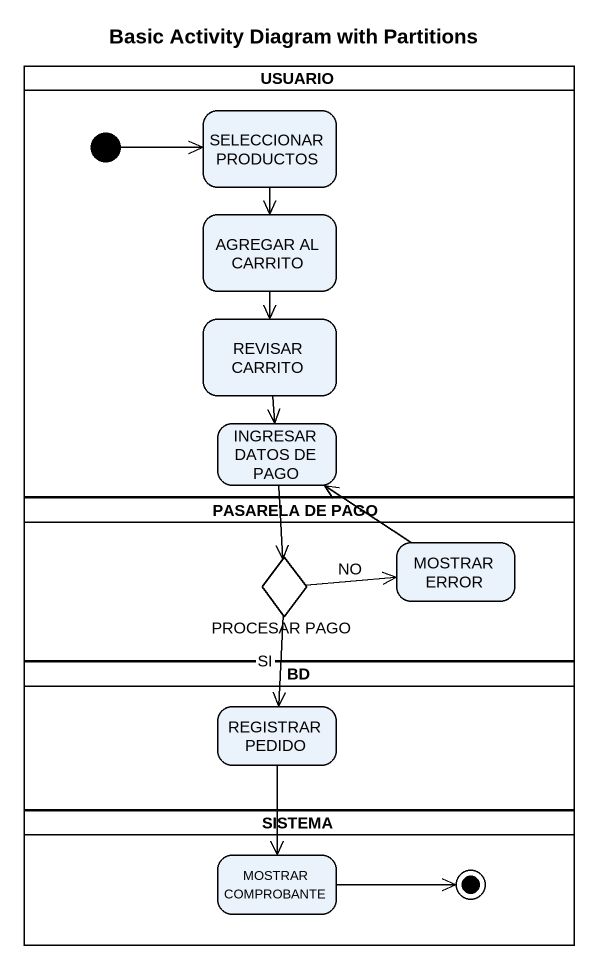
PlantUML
@startuml
title Basic Activity Diagram with Partitions
hide empty description
state USUARIO <<partition>> {
  state "SELECCIONAR PRODUCTOS" as SELECCIONAR_PRODUCTOS
  state "AGREGAR AL CARRITO" as AGREGAR_AL_CARRITO
  state "REVISAR CARRITO" as REVISAR_CARRITO
  state "INGRESAR DATOS DE PAGO" as INGRESAR_DATOS_DE_PAGO
  [*] -right-> SELECCIONAR_PRODUCTOS
}
state "PASARELA DE PAGO" as PASARELA_DE_PAGO <<partition>> {
  state "MOSTRAR ERROR" as MOSTRAR_ERROR
  state "PROCESAR PAGO" as PROCESAR_PAGO <<choice>>
}
state BD <<partition>> {
  state "REGISTRAR PEDIDO" as REGISTRAR_PEDIDO
}
state SISTEMA <<partition>> {
  state "MOSTRAR COMPROBANTE" as MOSTRAR_COMPROBANTE
  MOSTRAR_COMPROBANTE -right-> [*]
}
SELECCIONAR_PRODUCTOS --> AGREGAR_AL_CARRITO
AGREGAR_AL_CARRITO --> REVISAR_CARRITO
REVISAR_CARRITO --> INGRESAR_DATOS_DE_PAGO
INGRESAR_DATOS_DE_PAGO --> PROCESAR_PAGO
MOSTRAR_ERROR -up-> INGRESAR_DATOS_DE_PAGO
PROCESAR_PAGO -right-> MOSTRAR_ERROR : NO
PROCESAR_PAGO --> REGISTRAR_PEDIDO : SI
REGISTRAR_PEDIDO --> MOSTRAR_COMPROBANTE
@enduml
